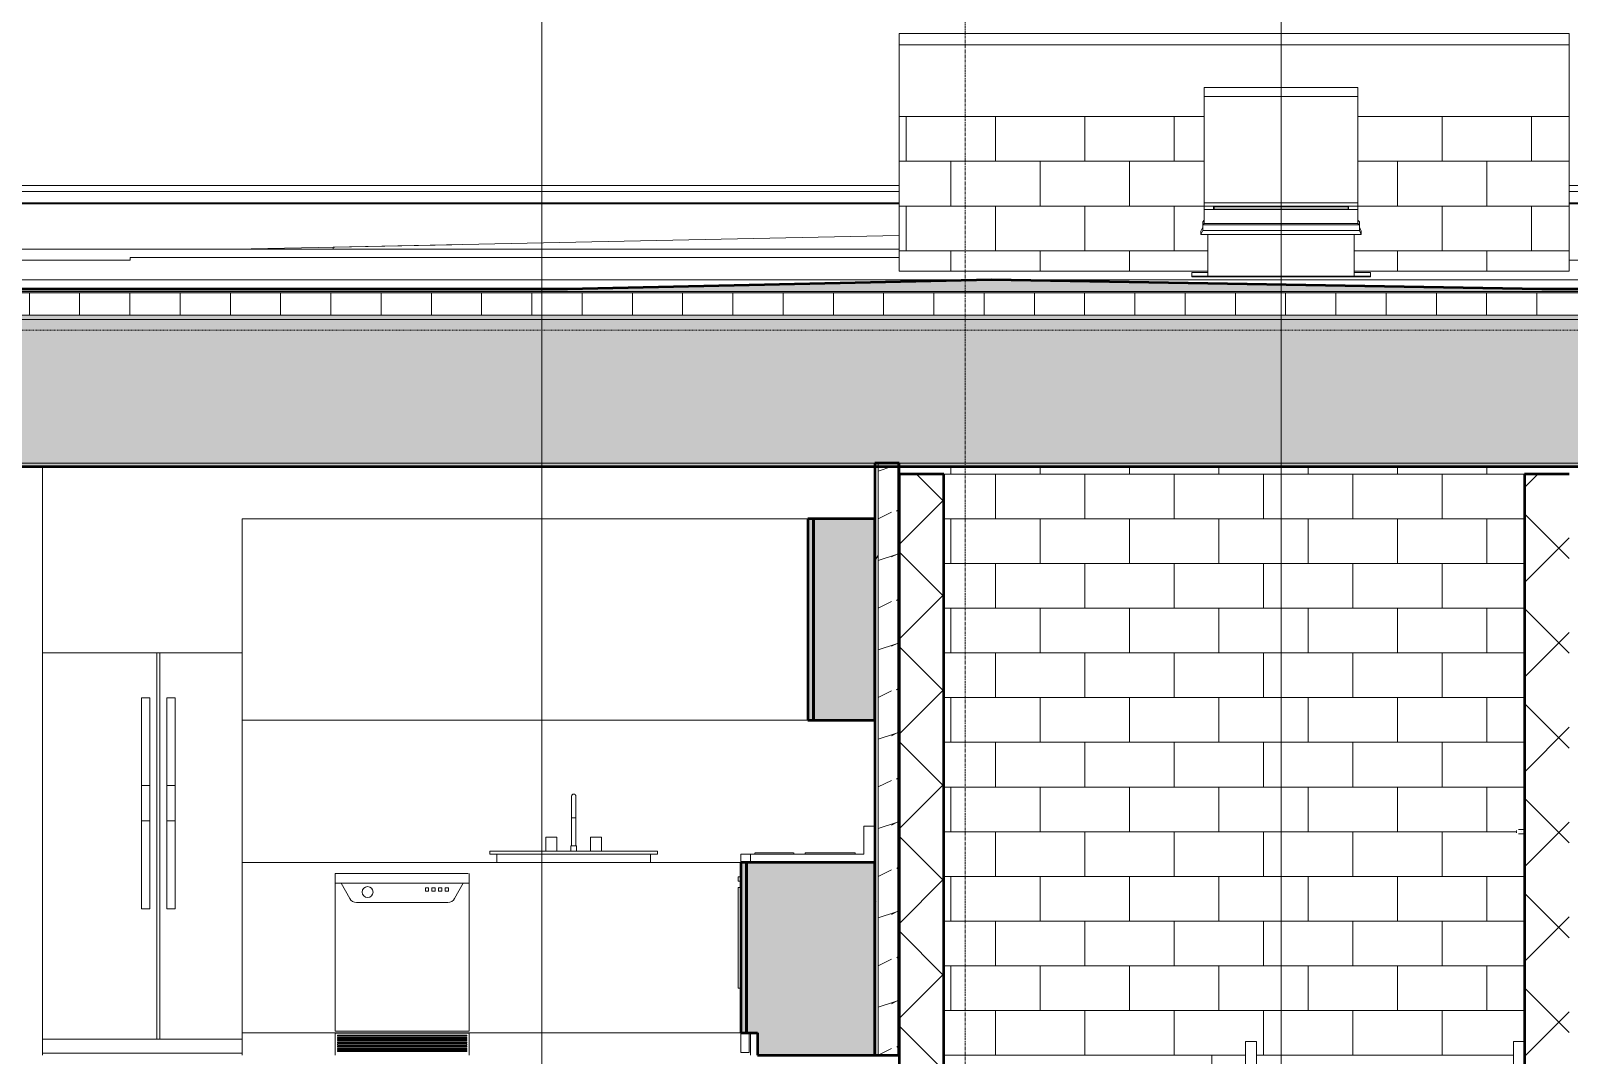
# Model space of a CAD drawing. Header units: inches. Extents: x -4168 to 1833, y -300 to 637.
# Drawn here: x -419.7 to -144.2, y 268 to 451.4 of the extents above; entities that cross this region are included whole.
import ezdxf

# ---------------------------------------------------------------- set-up
doc = ezdxf.new("R2010")
doc.units = ezdxf.units.IN
doc.header["$MEASUREMENT"] = 0
doc.linetypes.add('Aligning Line 1_8_', pattern=[0.25, 0.125, -0.125])
doc.linetypes.add('Grid Line 1_2_', pattern=[0.875, 0.5, -0.125, 0.125, -0.125])
for name, color, linetype, lineweight in [('0-3', 55, 'Continuous', 9), ('0-4', 135, 'Continuous', 13), ('0-5', 170, 'Continuous', 5), ('A-DOOR-4', 250, 'Continuous', 9), ('A-FLOR-8', 135, 'Continuous', 13), ('A-GENM-1', 55, 'Continuous', 9), ('A-ROOF', 132, 'Continuous', 13), ('A-ROOF-1', 252, 'Continuous', 13), ('A-ROOF-2', 31, 'Continuous', 5), ('A-ROOF-3', 135, 'Continuous', 13), ('A-ROOF-4', 132, 'Continuous', 50), ('A-ROOF-PATT-1', 132, 'Continuous', 9), ('A-WALL-1', 10, 'Continuous', 50), ('A-WALL-2', 7, 'Continuous', 13), ('A-WALL-3', 135, 'Continuous', 13), ('A-WALL-4', 252, 'Continuous', 13), ('A-WALL-PATT-1', 250, 'Continuous', 9), ('A-WALL-PATT-2', 253, 'Continuous', 9), ('A-WALL-PATT-3', 55, 'Continuous', 9), ('A-WALL-PATT-4', 45, 'Continuous', 9), ('G-ANNO-SYMB', 111, 'Aligning Line 1_8_', 9), ('G-ANNO-SYMB-1', 111, 'Continuous', 9), ('P-SANR-FIXT-1', 55, 'Continuous', 9), ('Q-CASE-1', 55, 'Continuous', 9), ('Q-CASE-2', 9, 'Continuous', 9), ('Q-CASE-3', 10, 'Continuous', 50), ('Q-SPCQ-1', 55, 'Continuous', 9), ('S-GRID-1', 1, 'Grid Line 1_2_', 9), ('S-STRS-3', 250, 'Continuous', 9)]:
    doc.layers.add(name, color=color, linetype=linetype, lineweight=lineweight)
pattern_1 = [(45, (-10964.796, 146.633), (-8.48528, 8.48528), []), (135, (-10964.796, 146.633), (-8.48528, -8.48528), [])]

# ---------------------------------------------------------------- blocks, each defined once
blk = doc.blocks.new('Refrigerator_-_Side-by-Side_6047 - 36_ X 30_-V50-BUILDING SECTION - EAST_WEST AT RAMP - LOOKING SOUTH')
at = {"layer": 'Q-SPCQ-1'}
for p, q in [((-11700.44, 208), (-11700.44, 138.87)), ((-11679.94, 208), (-11700.44, 208)), ((-11679.44, 208), (-11679.94, 208)), ((-11679.94, 138.87), (-11679.94, 208)), ((-11679.44, 208), (-11679.44, 138.87)), ((-11664.69, 208), (-11679.44, 208)), ((-11664.69, 138.87), (-11664.69, 208)), ((-11682.72, 184.29), (-11682.72, 200)), ((-11682.72, 200), (-11681.2, 200)), ((-11681.2, 200), (-11681.2, 184.29)), ((-11678.18, 184.29), (-11678.18, 200)), ((-11676.66, 200), (-11678.18, 200)), ((-11676.66, 200), (-11676.66, 184.29)), ((-11682.72, 177.94), (-11682.72, 184.29)), ((-11682.72, 184.29), (-11681.2, 184.29)), ((-11681.2, 184.29), (-11681.2, 177.94)), ((-11678.18, 177.94), (-11678.18, 184.29)), ((-11676.66, 184.29), (-11678.18, 184.29)), ((-11676.66, 184.29), (-11676.66, 177.94)), ((-11682.72, 162.23), (-11682.72, 177.94)), ((-11682.72, 177.94), (-11681.2, 177.94)), ((-11681.2, 177.94), (-11681.2, 162.23)), ((-11678.18, 162.23), (-11678.18, 177.94)), ((-11676.66, 177.94), (-11678.18, 177.94)), ((-11676.66, 177.94), (-11676.66, 162.23)), ((-11682.72, 162.23), (-11681.2, 162.23)), ((-11676.66, 162.23), (-11678.18, 162.23)), ((-11700.44, 136.37), (-11700.44, 138.87)), ((-11700.44, 138.87), (-11679.94, 138.87)), ((-11679.44, 138.87), (-11679.94, 138.87)), ((-11679.44, 138.87), (-11664.69, 138.87)), ((-11664.69, 138.87), (-11664.69, 136.37)), ((-11700.44, 136.37), (-11664.69, 136.37)), ((-11700.44, 136), (-11700.44, 136.37)), ((-11664.69, 136.37), (-11664.69, 136))]:
    blk.add_line(p, q, dxfattribs=at)
blk = doc.blocks.new('Range - 24_ x 24_-V51-BUILDING SECTION - EAST_WEST AT RAMP - LOOKING SOUTH')
at = {"layer": 'Q-SPCQ-1'}
for p, q in [((-11551.36, 177), (-11553.36, 177)), ((-11553.36, 177), (-11553.36, 172)), ((-11575.36, 170.5), (-11575.36, 172)), ((-11575.36, 172), (-11573.61, 172)), ((-11573.61, 170.5), (-11573.61, 172)), ((-11553.36, 172), (-11573.61, 172)), ((-11573.61, 172), (-11573.61, 170.5)), ((-11572.86, 172.25), (-11572.86, 172)), ((-11572.81, 172.25), (-11569.36, 172.25)), ((-11569.36, 172.25), (-11565.92, 172.25)), ((-11565.86, 172), (-11565.86, 172.25)), ((-11563.86, 172.25), (-11563.86, 172)), ((-11563.86, 172.25), (-11559.36, 172.25)), ((-11559.36, 172.25), (-11554.86, 172.25)), ((-11554.86, 172), (-11554.86, 172.25)), ((-11575.86, 167.15), (-11575.86, 167.9)), ((-11575.86, 167.9), (-11575.36, 167.9)), ((-11575.86, 167.15), (-11575.36, 167.15)), ((-11575.86, 148), (-11575.86, 166)), ((-11575.86, 166), (-11575.36, 166)), ((-11575.86, 148), (-11575.36, 148)), ((-11575.36, 136.5), (-11575.36, 140)), ((-11573.86, 140), (-11573.86, 136.5)), ((-11573.61, 136), (-11573.61, 140)), ((-11575.36, 136.5), (-11573.86, 136.5))]:
    blk.add_line(p, q, dxfattribs=at)
blk = doc.blocks.new('OD_CW_Base Cabinet - OD_CW_Base Cabinet-2082503-BUILDING SECTION - EAST_WEST AT RAMP - LOOKING SOUTH')
at = {"layer": 'Q-CASE-1'}
for p, q in [((-11575.36, 170.5), (-11664.69, 170.5)), ((-11664.69, 140), (-11575.36, 140))]:
    blk.add_line(p, q, dxfattribs=at)
blk = doc.blocks.new('Sink Kitchen-Single - 30_ x 21_-V36-BUILDING SECTION - EAST_WEST AT RAMP - LOOKING SOUTH')
at = {"layer": 'P-SANR-FIXT-1'}
for p, q in [((-10073.02, 43.88), (-10073.02, 37.5)), ((-10073.02, 43.88), (-10073.02, 42.5)), ((-10072.64, 42.5), (-10073.01, 42.5)), ((-10072.28, 42.5), (-10072.64, 42.5)), ((-10072.27, 37.5), (-10072.27, 43.88)), ((-10072.27, 42.5), (-10072.27, 43.88)), ((-10077.64, 39), (-10077.64, 36.5)), ((-10077.64, 39), (-10075.64, 39)), ((-10075.64, 36.5), (-10075.64, 39)), ((-10069.64, 39), (-10069.64, 36.5)), ((-10069.64, 39), (-10067.64, 39)), ((-10067.64, 36.5), (-10067.64, 39)), ((-10087.64, 36.5), (-10057.64, 36.5)), ((-10087.64, 36), (-10087.64, 36.5)), ((-10057.64, 36), (-10087.64, 36)), ((-10086.39, 36), (-10086.39, 34.5)), ((-10073.14, 37.5), (-10073.14, 36.5)), ((-10073.14, 37.5), (-10072.14, 37.5)), ((-10072.14, 36.5), (-10072.14, 37.5)), ((-10058.89, 34.5), (-10058.89, 36)), ((-10057.64, 36), (-10057.64, 36.5))]:
    blk.add_line(p, q, dxfattribs=at)
at = {"layer": 'P-SANR-FIXT-1', "flags": 128}
for points in [[(-10073.02, 46.38), (-10073.02, 46.39), (-10073.02, 46.4), (-10073.01, 46.42), (-10073.01, 46.43), (-10073.01, 46.45), (-10073.01, 46.46), (-10073, 46.48), (-10073, 46.49), (-10072.99, 46.51), (-10072.99, 46.52), (-10072.98, 46.53), (-10072.98, 46.55), (-10072.97, 46.56), (-10072.96, 46.57), (-10072.95, 46.59), (-10072.94, 46.6), (-10072.93, 46.61), (-10072.92, 46.62), (-10072.91, 46.63), (-10072.9, 46.64), (-10072.89, 46.65), (-10072.88, 46.66), (-10072.87, 46.67), (-10072.86, 46.68), (-10072.85, 46.69), (-10072.83, 46.7), (-10072.82, 46.71), (-10072.81, 46.71), (-10072.79, 46.72), (-10072.78, 46.72), (-10072.76, 46.73), (-10072.75, 46.73), (-10072.74, 46.74), (-10072.72, 46.74), (-10072.71, 46.74), (-10072.69, 46.75), (-10072.68, 46.75), (-10072.66, 46.75), (-10072.65, 46.75), (-10072.64, 46.75)], [(-10073.02, 46.38), (-10073.02, 46.37), (-10073.02, 46.37), (-10073.02, 46.36), (-10073.02, 46.34), (-10073.02, 46.33), (-10073.02, 46.3), (-10073.02, 46.28), (-10073.02, 46.25), (-10073.02, 46.21), (-10073.02, 46.18), (-10073.02, 46.14), (-10073.02, 46.09), (-10073.02, 46.04), (-10073.02, 45.99), (-10073.02, 45.94), (-10073.02, 45.88), (-10073.02, 45.82), (-10073.02, 45.75), (-10073.02, 45.69), (-10073.02, 45.62), (-10073.02, 45.54), (-10073.02, 45.47), (-10073.02, 45.39), (-10073.02, 45.31), (-10073.02, 45.23), (-10073.02, 45.14), (-10073.02, 45.05), (-10073.02, 44.96), (-10073.02, 44.87), (-10073.02, 44.78), (-10073.02, 44.69), (-10073.02, 44.59), (-10073.02, 44.5), (-10073.02, 44.4), (-10073.02, 44.3), (-10073.02, 44.2), (-10073.02, 44.1), (-10073.02, 44), (-10073.02, 43.9), (-10073.02, 43.88)], [(-10073.02, 46.3), (-10073.02, 46.32), (-10073.02, 46.34), (-10073.02, 46.35), (-10073.02, 46.36), (-10073.02, 46.37), (-10073.02, 46.37)], [(-10073.02, 43.88), (-10073.02, 43.97), (-10073.02, 44.07), (-10073.02, 44.17), (-10073.02, 44.27), (-10073.02, 44.37), (-10073.02, 44.47), (-10073.02, 44.57), (-10073.02, 44.66), (-10073.02, 44.76), (-10073.02, 44.85), (-10073.02, 44.94), (-10073.02, 45.03), (-10073.02, 45.12), (-10073.02, 45.2), (-10073.02, 45.29), (-10073.02, 45.37), (-10073.02, 45.45), (-10073.02, 45.52), (-10073.02, 45.6), (-10073.02, 45.67), (-10073.02, 45.74), (-10073.02, 45.8), (-10073.02, 45.86), (-10073.02, 45.92), (-10073.02, 45.98), (-10073.02, 46.03), (-10073.02, 46.08), (-10073.02, 46.13), (-10073.02, 46.17)], [(-10072.64, 46.75), (-10072.63, 46.75), (-10072.61, 46.75), (-10072.6, 46.75), (-10072.58, 46.75), (-10072.57, 46.74), (-10072.55, 46.74), (-10072.54, 46.74), (-10072.52, 46.73), (-10072.51, 46.73), (-10072.5, 46.72), (-10072.48, 46.71), (-10072.47, 46.71), (-10072.46, 46.7), (-10072.44, 46.69), (-10072.43, 46.68), (-10072.42, 46.68), (-10072.41, 46.67), (-10072.4, 46.66), (-10072.38, 46.65), (-10072.37, 46.64), (-10072.36, 46.63), (-10072.35, 46.61), (-10072.34, 46.6), (-10072.34, 46.59), (-10072.33, 46.58), (-10072.32, 46.56), (-10072.31, 46.55), (-10072.3, 46.54), (-10072.3, 46.52), (-10072.29, 46.51), (-10072.29, 46.5), (-10072.28, 46.48), (-10072.28, 46.47), (-10072.28, 46.45), (-10072.27, 46.44), (-10072.27, 46.42), (-10072.27, 46.41), (-10072.27, 46.39), (-10072.27, 46.38), (-10072.27, 46.38)], [(-10072.27, 43.88), (-10072.27, 43.97), (-10072.27, 44.07), (-10072.27, 44.17), (-10072.27, 44.27), (-10072.27, 44.37), (-10072.27, 44.47), (-10072.27, 44.57), (-10072.27, 44.66), (-10072.27, 44.76), (-10072.27, 44.85), (-10072.27, 44.94), (-10072.27, 45.03), (-10072.27, 45.12), (-10072.27, 45.2), (-10072.27, 45.29), (-10072.27, 45.37), (-10072.27, 45.45), (-10072.27, 45.52), (-10072.27, 45.6), (-10072.27, 45.67), (-10072.27, 45.74), (-10072.27, 45.8), (-10072.27, 45.86), (-10072.27, 45.92), (-10072.27, 45.98), (-10072.27, 46.03), (-10072.27, 46.08), (-10072.27, 46.13), (-10072.27, 46.17), (-10072.27, 46.21), (-10072.27, 46.24), (-10072.27, 46.27), (-10072.27, 46.3), (-10072.27, 46.32), (-10072.27, 46.34), (-10072.27, 46.35), (-10072.27, 46.36), (-10072.27, 46.37), (-10072.27, 46.37), (-10072.27, 46.38)], [(-10072.27, 46.37), (-10072.27, 46.37), (-10072.27, 46.36), (-10072.27, 46.34), (-10072.27, 46.33), (-10072.27, 46.3), (-10072.27, 46.28)], [(-10072.27, 46.14), (-10072.27, 46.09), (-10072.27, 46.04), (-10072.27, 45.99), (-10072.27, 45.94), (-10072.27, 45.88), (-10072.27, 45.82), (-10072.27, 45.75), (-10072.27, 45.69), (-10072.27, 45.62), (-10072.27, 45.54), (-10072.27, 45.47), (-10072.27, 45.39), (-10072.27, 45.31), (-10072.27, 45.23), (-10072.27, 45.14), (-10072.27, 45.05), (-10072.27, 44.96), (-10072.27, 44.87), (-10072.27, 44.78), (-10072.27, 44.69), (-10072.27, 44.59), (-10072.27, 44.5), (-10072.27, 44.4), (-10072.27, 44.3), (-10072.27, 44.2), (-10072.27, 44.1), (-10072.27, 44), (-10072.27, 43.9), (-10072.27, 43.88)]]:
    blk.add_lwpolyline(points, dxfattribs=at)
blk = doc.blocks.new('Dishwasher_15404 - 34_ counter-V52-BUILDING SECTION - EAST_WEST AT RAMP - LOOKING SOUTH')
at = {"layer": 'Q-SPCQ-1'}
for p, q in [((-11648.02, 168.5), (-11648.02, 166.79)), ((-11648.02, 168.5), (-11647.83, 168.5)), ((-11647.83, 168.5), (-11625.1, 168.5)), ((-11625.1, 168.5), (-11624.17, 168.5)), ((-11624.02, 166.79), (-11624.02, 168.5)), ((-11647.83, 166.79), (-11648.02, 166.79)), ((-11648.02, 166.79), (-11648.02, 140.33)), ((-11648.02, 166.79), (-11647.83, 166.79)), ((-11646.93, 166.79), (-11647.83, 166.79)), ((-11647.83, 166.79), (-11646.93, 166.79)), ((-11625.12, 166.79), (-11646.93, 166.79)), ((-11646.93, 166.79), (-11645.42, 164.06)), ((-11631.28, 165.94), (-11631.87, 165.94)), ((-11631.87, 165.94), (-11631.87, 165.35)), ((-11631.87, 165.35), (-11631.28, 165.35)), ((-11631.28, 165.35), (-11631.28, 165.94)), ((-11630.1, 165.94), (-11630.69, 165.94)), ((-11630.69, 165.94), (-11630.69, 165.35)), ((-11630.69, 165.35), (-11630.1, 165.35)), ((-11630.1, 165.35), (-11630.1, 165.94)), ((-11628.92, 165.94), (-11629.51, 165.94)), ((-11629.51, 165.94), (-11629.51, 165.35)), ((-11629.51, 165.35), (-11628.92, 165.35)), ((-11628.92, 165.35), (-11628.92, 165.94)), ((-11627.74, 165.94), (-11628.33, 165.94)), ((-11628.33, 165.94), (-11628.33, 165.35)), ((-11628.33, 165.35), (-11627.74, 165.35)), ((-11627.74, 165.35), (-11627.74, 165.94)), ((-11626.63, 164.06), (-11625.12, 166.79)), ((-11625.12, 166.79), (-11624.22, 166.79)), ((-11624.22, 166.79), (-11624.02, 166.79)), ((-11624.02, 140.33), (-11624.02, 166.79)), ((-11644.21, 163.35), (-11627.84, 163.35)), ((-11647.83, 140.33), (-11648.02, 140.33)), ((-11648.02, 139.94), (-11648.02, 140)), ((-11624.02, 139.94), (-11648.02, 139.94)), ((-11648.02, 139.94), (-11648.02, 136)), ((-11624.22, 140.33), (-11647.83, 140.33)), ((-11647.6, 139.39), (-11647.6, 139.59)), ((-11647.6, 139.59), (-11646.45, 139.59)), ((-11646.45, 139.39), (-11647.6, 139.39)), ((-11647.6, 139), (-11647.6, 139.2)), ((-11647.6, 139.2), (-11646.45, 139.2)), ((-11646.45, 139), (-11647.6, 139)), ((-11647.6, 138.61), (-11647.6, 138.8)), ((-11647.6, 138.8), (-11646.45, 138.8)), ((-11646.45, 138.61), (-11647.6, 138.61)), ((-11647.6, 138.21), (-11647.6, 138.41)), ((-11647.6, 138.41), (-11646.45, 138.41)), ((-11646.45, 138.21), (-11647.6, 138.21)), ((-11647.6, 137.82), (-11647.6, 138.02)), ((-11647.6, 138.02), (-11646.45, 138.02)), ((-11646.45, 137.82), (-11647.6, 137.82)), ((-11646.45, 139.94), (-11625.6, 139.94)), ((-11646.45, 139.59), (-11625.6, 139.59)), ((-11625.6, 139.39), (-11646.45, 139.39)), ((-11646.45, 139.2), (-11625.6, 139.2)), ((-11625.6, 139), (-11646.45, 139)), ((-11646.45, 138.8), (-11625.6, 138.8)), ((-11625.6, 138.61), (-11646.45, 138.61)), ((-11646.45, 138.41), (-11625.6, 138.41)), ((-11625.6, 138.21), (-11646.45, 138.21)), ((-11646.45, 138.02), (-11625.6, 138.02)), ((-11625.6, 137.82), (-11646.45, 137.82)), ((-11625.6, 139.59), (-11624.45, 139.59)), ((-11624.45, 139.39), (-11625.6, 139.39)), ((-11625.6, 139.2), (-11624.45, 139.2)), ((-11624.45, 139), (-11625.6, 139)), ((-11625.6, 138.8), (-11624.45, 138.8)), ((-11624.45, 138.61), (-11625.6, 138.61)), ((-11625.6, 138.41), (-11624.45, 138.41)), ((-11624.45, 138.21), (-11625.6, 138.21)), ((-11625.6, 138.02), (-11624.45, 138.02)), ((-11624.45, 137.82), (-11625.6, 137.82)), ((-11624.45, 139.59), (-11624.45, 139.39)), ((-11624.45, 139.2), (-11624.45, 139)), ((-11624.45, 138.8), (-11624.45, 138.61)), ((-11624.45, 138.41), (-11624.45, 138.21)), ((-11624.45, 138.02), (-11624.45, 137.82)), ((-11624.02, 140.33), (-11624.22, 140.33)), ((-11624.02, 139.94), (-11624.02, 140)), ((-11624.02, 136), (-11624.02, 139.94)), ((-11647.6, 137.43), (-11647.6, 137.62)), ((-11647.6, 137.62), (-11646.45, 137.62)), ((-11646.45, 137.43), (-11647.6, 137.43)), ((-11647.6, 137.03), (-11647.6, 137.23)), ((-11647.6, 137.23), (-11646.45, 137.23)), ((-11646.45, 137.03), (-11647.6, 137.03)), ((-11647.6, 136.64), (-11647.6, 136.84)), ((-11647.6, 136.84), (-11646.45, 136.84)), ((-11646.45, 136.64), (-11647.6, 136.64)), ((-11646.45, 137.62), (-11625.6, 137.62)), ((-11625.6, 137.43), (-11646.45, 137.43)), ((-11646.45, 137.23), (-11625.6, 137.23)), ((-11625.6, 137.03), (-11646.45, 137.03)), ((-11646.45, 136.84), (-11625.6, 136.84)), ((-11625.6, 136.64), (-11646.45, 136.64)), ((-11625.6, 137.62), (-11624.45, 137.62)), ((-11624.45, 137.43), (-11625.6, 137.43)), ((-11625.6, 137.23), (-11624.45, 137.23)), ((-11624.45, 137.03), (-11625.6, 137.03)), ((-11625.6, 136.84), (-11624.45, 136.84)), ((-11624.45, 136.64), (-11625.6, 136.64)), ((-11624.45, 137.62), (-11624.45, 137.43)), ((-11624.45, 137.23), (-11624.45, 137.03)), ((-11624.45, 136.84), (-11624.45, 136.64))]:
    blk.add_line(p, q, dxfattribs=at)
for centre, radius, start, end in [((-11642.22, 165.2), 0.984, 90, 270), ((-11642.22, 165.2), 0.984, 270, 90), ((-11644.21, 164.72), 1.38, 209, 270), ((-11627.84, 164.72), 1.38, 270, 331)]:
    blk.add_arc(centre, radius, start, end, dxfattribs=at)
blk = doc.blocks.new('OD_CW_Base Cabinet - OD_CW_Base Cabinet-1965639-BUILDING SECTION - EAST_WEST AT RAMP - LOOKING SOUTH')
at = {"layer": 'Q-CASE-2'}
for points in [[(-11574.36, 140), (-11574.36, 170.5), (-11575.36, 170.5), (-11575.36, 140)], [(-11572.36, 136), (-11551.36, 136), (-11551.36, 170.5), (-11574.36, 170.5), (-11574.36, 140), (-11572.36, 140), (-11572.36, 138.22)]]:
    blk.add_hatch(color=256, dxfattribs=at).paths.add_polyline_path(points, flags=0)
at = {"layer": 'Q-CASE-3'}
for p, q in [((-11575.36, 170.5), (-11575.36, 140)), ((-11574.36, 170.5), (-11575.36, 170.5)), ((-11574.36, 140), (-11574.36, 170.5)), ((-11574.36, 170.5), (-11574.36, 140)), ((-11551.36, 170.5), (-11574.36, 170.5)), ((-11551.36, 136), (-11551.36, 170.5)), ((-11575.36, 140), (-11574.36, 140)), ((-11574.36, 140), (-11572.36, 140)), ((-11572.36, 140), (-11572.36, 136)), ((-11572.36, 136), (-11551.36, 136))]:
    blk.add_line(p, q, dxfattribs=at)
blk = doc.blocks.new('OD_CW_Upper Cabinet - OD_CW_Upper Cabinet-1965667-BUILDING SECTION - EAST_WEST AT RAMP - LOOKING SOUTH')
at = {"layer": 'Q-CASE-2'}
for points in [[(-11563.36, 196), (-11562.36, 196), (-11562.36, 232), (-11563.36, 232), (-11563.36, 206.1)], [(-11551.36, 196), (-11551.36, 232), (-11562.36, 232), (-11562.36, 196), (-11557.6, 196)]]:
    blk.add_hatch(color=256, dxfattribs=at).paths.add_polyline_path(points, flags=0)
at = {"layer": 'Q-CASE-3'}
for p, q in [((-11563.36, 232), (-11563.36, 196)), ((-11562.36, 232), (-11563.36, 232)), ((-11562.36, 196), (-11562.36, 232)), ((-11562.36, 232), (-11562.36, 196)), ((-11551.36, 232), (-11562.36, 232)), ((-11551.36, 196), (-11551.36, 232)), ((-11563.36, 196), (-11562.36, 196)), ((-11562.36, 196), (-11551.36, 196))]:
    blk.add_line(p, q, dxfattribs=at)
blk = doc.blocks.new('OD_CW_Upper Cabinet - OD_CW_Upper Cabinet-2082473-BUILDING SECTION - EAST_WEST AT RAMP - LOOKING SOUTH')
at = {"layer": 'Q-CASE-1'}
for p, q in [((-11563.36, 232), (-11664.69, 232)), ((-11664.69, 232), (-11664.69, 208)), ((-11664.69, 196), (-11563.36, 196))]:
    blk.add_line(p, q, dxfattribs=at)
blk = doc.blocks.new('CTR - 1st Phase - Unit Layouts_rvt-2-BUILDING SECTION - EAST_WEST AT RAMP - LOOKING SOUTH')
at = {"layer": 'A-WALL-3'}
blk.add_line((-11700.44, 373.37), (-11700.44, 340), dxfattribs=at)
at = {"layer": '0-3'}
for name, p in [('OD_CW_Upper Cabinet - OD_CW_Upper Cabinet-2082473-BUILDING SECTION - EAST_WEST AT RAMP - LOOKING SOUTH', (0, 132)), ('OD_CW_Upper Cabinet - OD_CW_Upper Cabinet-1965667-BUILDING SECTION - EAST_WEST AT RAMP - LOOKING SOUTH', (0, 132)), ('Refrigerator_-_Side-by-Side_6047 - 36_ X 30_-V50-BUILDING SECTION - EAST_WEST AT RAMP - LOOKING SOUTH', (0, 132)), ('Sink Kitchen-Single - 30_ x 21_-V36-BUILDING SECTION - EAST_WEST AT RAMP - LOOKING SOUTH', (-1532.65, 268)), ('Range - 24_ x 24_-V51-BUILDING SECTION - EAST_WEST AT RAMP - LOOKING SOUTH', (0, 132)), ('OD_CW_Base Cabinet - OD_CW_Base Cabinet-2082503-BUILDING SECTION - EAST_WEST AT RAMP - LOOKING SOUTH', (0, 132)), ('Dishwasher_15404 - 34_ counter-V52-BUILDING SECTION - EAST_WEST AT RAMP - LOOKING SOUTH', (0, 132)), ('OD_CW_Base Cabinet - OD_CW_Base Cabinet-1965639-BUILDING SECTION - EAST_WEST AT RAMP - LOOKING SOUTH', (0, 132))]:
    blk.add_blockref(name, p, dxfattribs=at)
blk = doc.blocks.new('CTR - 1st Phase - Common Walls_rvt-2-BUILDING SECTION - EAST_WEST AT RAMP - LOOKING SOUTH')
at = {"layer": 'A-WALL-4'}
blk.add_hatch(color=256, dxfattribs=at).paths.add_polyline_path([(-11546.99, 268), (-11546.99, 373.37), (-11547.24, 373.37), (-11547.24, 268)], flags=0)
at = {"layer": 'A-WALL-PATT-1'}
h = blk.add_hatch(dxfattribs=at)
h.set_pattern_fill('FP_20', color=256, style=0, pattern_type=2)
h.set_pattern_definition([(0, (-10964.796, 146.633), (30.72, 7.68), [1.267, -21.773, 1.267, -21.773, -122.88]), (0, (-10964.796, 146.633), (30.72, 7.68), [-46.08, 1.267, -44.813, 1.267, -21.773, -53.76]), (0, (-10964.796, 146.633), (30.72, 7.68), [-115.2, 1.267, -14.093, 1.267, -37.133]), (120, (-10953.276, 150.473), (-22.011075, 22.7643), [1.267, -21.773, 1.267, -21.773, -122.88]), (120, (-10953.276, 150.473), (-22.011075, 22.7643), [-46.08, 1.267, -44.813, 1.267, -21.773, -53.76]), (120, (-10953.276, 150.473), (-22.011075, 22.7643), [-115.2, 1.267, -14.093, 1.267, -37.133]), (240, (-10949.436, 165.833), (-8.708925, -30.4443), [1.267, -21.773, 1.267, -21.773, -122.88]), (240, (-10949.436, 165.833), (-8.708925, -30.4443), [-46.08, 1.267, -44.813, 1.267, -21.773, -53.76]), (240, (-10949.436, 165.833), (-8.708925, -30.4443), [-115.2, 1.267, -14.093, 1.267, -37.133])])
h.paths.add_polyline_path([(-11551.36, 268), (-11550.74, 268), (-11550.74, 373.37), (-11551.36, 373.37), (-11551.36, 272)], flags=0)
at = {"layer": 'A-WALL-PATT-2'}
h = blk.add_hatch(dxfattribs=at)
h.set_pattern_fill('FP_23', color=256, style=0, pattern_type=2)
h.set_pattern_definition([(216.87, (-10958.398, 162.627), (47.980943, 31.987086), [7.997, -71.971]), (206.565, (-10948.802, 157.829), (-15.993714, -15.99413), [17.881, -17.881]), (198.435, (-10948.802, 149.832), (-31.98674, -15.99388), [10.115, -40.461])])
h.paths.add_polyline_path([(-11547.24, 268), (-11547.24, 373.37), (-11550.74, 373.37), (-11550.74, 268)], flags=0)
at = {"layer": 'A-WALL-1'}
for p, q in [((-11551.36, 374), (-11551.36, 268)), ((-11546.99, 374), (-11551.36, 374)), ((-11546.99, 268), (-11546.99, 374)), ((-11551.36, 268), (-11546.99, 268))]:
    blk.add_line(p, q, dxfattribs=at)
at = {"layer": 'A-WALL-2'}
for p, q in [((-11550.74, 268), (-11550.74, 374)), ((-11547.24, 268), (-11547.24, 374))]:
    blk.add_line(p, q, dxfattribs=at)
blk = doc.blocks.new('HOLLOW METAL - STAIR DOOR-2008640-BUILDING SECTION - EAST_WEST AT RAMP - LOOKING SOUTH')
at = {"layer": 'A-DOOR-4'}
for p, q in [((-11434.99, 176.39), (-11435.49, 176.39)), ((-11435.49, 175.61), (-11434.99, 175.61))]:
    blk.add_line(p, q, dxfattribs=at)
at = {"layer": 'A-DOOR-4', "flags": 128}
for points in [[(-11435.49, 176.39), (-11435.51, 176.39), (-11435.53, 176.39), (-11435.56, 176.39), (-11435.58, 176.39), (-11435.6, 176.39), (-11435.63, 176.39), (-11435.65, 176.39), (-11435.67, 176.39), (-11435.69, 176.39), (-11435.72, 176.39), (-11435.74, 176.39), (-11435.76, 176.39), (-11435.78, 176.39), (-11435.8, 176.39), (-11435.82, 176.39), (-11435.84, 176.39), (-11435.86, 176.39), (-11435.87, 176.39), (-11435.89, 176.39), (-11435.91, 176.39), (-11435.93, 176.39), (-11435.94, 176.39), (-11435.96, 176.39), (-11435.97, 176.39), (-11435.98, 176.39), (-11435.99, 176.39), (-11436.01, 176.39), (-11436.02, 176.39), (-11436.03, 176.39), (-11436.04, 176.39), (-11436.04, 176.39), (-11436.05, 176.39), (-11436.06, 176.39), (-11436.06, 176.39), (-11436.07, 176.39), (-11436.07, 176.39), (-11436.07, 176.39), (-11436.08, 176.39), (-11436.08, 176.39)], [(-11436.08, 175.61), (-11436.08, 175.61), (-11436.07, 175.61), (-11436.07, 175.61), (-11436.07, 175.61), (-11436.06, 175.61), (-11436.06, 175.61), (-11436.05, 175.61), (-11436.05, 175.61), (-11436.04, 175.61), (-11436.03, 175.61), (-11436.02, 175.61), (-11436.01, 175.61), (-11436, 175.61), (-11435.99, 175.61), (-11435.97, 175.61), (-11435.96, 175.61), (-11435.94, 175.61), (-11435.93, 175.61), (-11435.91, 175.61), (-11435.9, 175.61), (-11435.88, 175.61), (-11435.86, 175.61), (-11435.84, 175.61), (-11435.82, 175.61), (-11435.8, 175.61), (-11435.78, 175.61), (-11435.76, 175.61), (-11435.74, 175.61), (-11435.72, 175.61), (-11435.7, 175.61), (-11435.68, 175.61), (-11435.65, 175.61), (-11435.63, 175.61), (-11435.61, 175.61), (-11435.59, 175.61), (-11435.56, 175.61), (-11435.54, 175.61), (-11435.52, 175.61), (-11435.49, 175.61), (-11435.49, 175.61)]]:
    blk.add_lwpolyline(points, dxfattribs=at)
at = {"layer": 'A-DOOR-4'}
for start, end in [(82.7725, 90), (150, 180), (180, 210), (270, 277.2275)]:
    blk.add_arc((-11436.08, 176), 0.394, start, end, dxfattribs=at)
blk = doc.blocks.new('CTR - 1st Phase -Stairs _ Elevators_rvt-2-BUILDING SECTION - EAST_WEST AT RAMP - LOOKING SOUTH')
at = {"layer": 'A-WALL-PATT-3'}
h = blk.add_hatch(dxfattribs=at)
h.set_pattern_fill('FP_42', color=256, style=0, pattern_type=2)
h.set_pattern_definition([(0, (-11430.989, -148), (0, 8), []), (90, (-11430.989, -148), (-8, 8), [8, -8])])
h.paths.add_polyline_path([(-11434.99, -128), (-11434.99, -88.39), (-11436.22, -88.36), (-11436.37, -88.26), (-11436.42, -88.2), (-11436.42, -87.8), (-11436.25, -87.65), (-11436.07, -87.62), (-11435.86, -87.61), (-11434.99, -87.61), (-11434.99, -68.72), (-11436.99, -68.72), (-11436.99, -62.63), (-11482.99, -62.63), (-11482.99, -66.33), (-11484.99, -66.33), (-11484.99, -69.63), (-11488.99, -69.63), (-11488.99, -128)], flags=0)
h.paths.add_polyline_path([(-11436.07, -88.32), (-11436.09, -88.28), (-11436.07, -88.32)], flags=0)
h.paths.add_polyline_path([(-11435.49, -88.2), (-11435.52, -87.9), (-11435.55, -88), (-11435.51, -88.1)], flags=0)
h.paths.add_polyline_path([(-11536.99, -60.63), (-11490.99, -60.63), (-11490.99, -57.63), (-11484.99, -57.63), (-11484.99, -6), (-11538.99, -6), (-11538.99, -57.63), (-11536.99, -57.63)], flags=0)
h.paths.add_polyline_path([(-11438.99, 0), (-11436.99, 0), (-11436.99, 1.64), (-11434.99, 1.64), (-11434.99, 64.02), (-11436.99, 64.02), (-11436.99, 73.43), (-11482.99, 73.43), (-11482.99, 64.02), (-11484.99, 64.02), (-11484.99, 59.57), (-11488.79, 59.57), (-11488.79, 0), (-11484.99, 0), (-11484.99, 1.64), (-11482.99, 1.64), (-11482.99, 0)], flags=0)
h.paths.add_polyline_path([(-11538.79, 0), (-11538.79, 68.96), (-11536.79, 68.96), (-11536.79, 61.71), (-11490.79, 61.71), (-11490.79, 71.57), (-11484.99, 71.57), (-11484.99, 130), (-11538.99, 130), (-11538.99, 0)], flags=0)
h.paths.add_polyline_path([(-11436.99, 136), (-11436.99, 138.7), (-11434.99, 138.7), (-11434.99, 175.61), (-11436.22, 175.64), (-11436.37, 175.74), (-11436.42, 175.8), (-11436.42, 176.2), (-11436.25, 176.35), (-11436.07, 176.38), (-11435.86, 176.39), (-11434.99, 176.39), (-11434.99, 201.43), (-11436.99, 201.43), (-11436.99, 211), (-11482.99, 211), (-11482.99, 201.43), (-11484.99, 201.43), (-11484.99, 197), (-11488.99, 197), (-11488.99, 136), (-11484.99, 136), (-11484.99, 138.7), (-11482.99, 138.67), (-11482.99, 136)], flags=0)
h.paths.add_polyline_path([(-11436.07, 175.68), (-11436.09, 175.72), (-11436.07, 175.68)], flags=0)
h.paths.add_polyline_path([(-11435.49, 175.8), (-11435.52, 176.1), (-11435.55, 175.99), (-11435.51, 175.9)], flags=0)
h.paths.add_polyline_path([(-11490.99, 199), (-11490.99, 209), (-11484.99, 209), (-11484.99, 262), (-11538.99, 262), (-11538.99, 206.27), (-11536.99, 206.27), (-11536.99, 199), (-11514.54, 199)], flags=0)
h.paths.add_polyline_path([(-11436.99, 268), (-11436.99, 270.46), (-11434.99, 270.46), (-11434.99, 307.61), (-11436.22, 307.64), (-11436.37, 307.74), (-11436.42, 307.8), (-11436.42, 308.2), (-11436.25, 308.35), (-11436.07, 308.38), (-11435.86, 308.39), (-11434.99, 308.39), (-11434.99, 372), (-11426.99, 372), (-11426.99, 373.37), (-11546.99, 373.37), (-11546.99, 372), (-11538.99, 372), (-11538.99, 268), (-11484.99, 268), (-11484.99, 270.46), (-11482.99, 270.46), (-11482.99, 268), (-11451.95, 268)], flags=0)
h.paths.add_polyline_path([(-11436.07, 307.68), (-11436.09, 307.72), (-11436.07, 307.68)], flags=0)
h.paths.add_polyline_path([(-11435.49, 307.8), (-11435.52, 308.1), (-11435.55, 307.99), (-11435.51, 307.9)], flags=0)
h.paths.add_polyline_path([(-11514.54, 408.36), (-11491.69, 408.36), (-11491.69, 414.88), (-11492.95, 414.92), (-11492.95, 415.52), (-11492.61, 416.22), (-11492.61, 417.19), (-11492.35, 417.45), (-11492.35, 436), (-11546.99, 436), (-11546.99, 408.36)], flags=0)
h.paths.add_polyline_path([(-11465.5, 408.36), (-11426.99, 408.36), (-11426.99, 436), (-11464.85, 436), (-11464.8, 417.41), (-11464.58, 417.19), (-11464.57, 416.19), (-11464.24, 415.52), (-11464.24, 414.92), (-11464.32, 414.88), (-11465.5, 414.88), (-11465.5, 412.41)], flags=0)
at = {"layer": 'A-WALL-PATT-4'}
h = blk.add_hatch(dxfattribs=at)
h.set_pattern_fill('FP_39', color=256, style=0, pattern_type=2)
h.set_pattern_definition(pattern_1)
h.paths.add_polyline_path([(-11538.99, -140), (-11538.99, 372), (-11546.99, 372), (-11546.99, -140)], flags=0)
h = blk.add_hatch(dxfattribs=at)
h.set_pattern_fill('FP_39', color=256, style=0, pattern_type=2)
h.set_pattern_definition(pattern_1)
h.paths.add_polyline_path([(-11426.99, -140), (-11426.99, -16), (-11434.99, -16), (-11434.99, -140), (-11428.43, -140)], flags=0)
h.paths.add_polyline_path([(-11434.99, -12), (-11426.99, -4), (-11426.99, 372), (-11434.99, 372), (-11434.99, -4)], flags=0)
at = {"layer": 'A-FLOR-8'}
for p, q in [((-11538.99, 268), (-11490.99, 268)), ((-11490.99, 268), (-11484.99, 268)), ((-11490.99, 268), (-11490.99, 262)), ((-11482.99, 268), (-11436.99, 268))]:
    blk.add_line(p, q, dxfattribs=at)
at = {"layer": 'A-WALL-1'}
for p, q in [((-11546.99, 372), (-11546.99, -140)), ((-11538.99, 372), (-11546.99, 372)), ((-11538.99, -140), (-11538.99, 372)), ((-11426.99, 372), (-11434.99, 372)), ((-11434.99, 372), (-11434.99, -140))]:
    blk.add_line(p, q, dxfattribs=at)
at = {"layer": 'A-WALL-3'}
for p, q in [((-11492.35, 436), (-11546.99, 436)), ((-11546.99, 436), (-11546.99, 408.36)), ((-11426.99, 436), (-11464.85, 436)), ((-11426.99, 408.36), (-11426.99, 436))]:
    blk.add_line(p, q, dxfattribs=at)
at = {"layer": 'S-STRS-3'}
for p, q in [((-11484.99, 270.46), (-11482.99, 270.46)), ((-11484.99, 270.46), (-11484.99, 215.66)), ((-11482.99, 215.66), (-11482.99, 270.46)), ((-11436.99, 270.46), (-11434.99, 270.46)), ((-11436.99, 270.46), (-11436.99, 215.66))]:
    blk.add_line(p, q, dxfattribs=at)
at = {"layer": '0-4'}
blk.add_blockref('HOLLOW METAL - STAIR DOOR-2008640-BUILDING SECTION - EAST_WEST AT RAMP - LOOKING SOUTH', (0, 132), dxfattribs=at)
blk = doc.blocks.new('Basic Wall _ EXT - FIBER CEMENT - SMALL - ___-2145930-BUILDING SECTION - EAST_WEST AT RAMP - LOOKING SOUTH')
at = {"layer": 'A-WALL-3'}
for p, q in [((-11546.99, 423.66), (-12125.15, 423.66)), ((-11546.99, 422.6), (-12109.71, 422.6)), ((-11240.83, 423.66), (-11426.99, 423.66)), ((-11256.27, 422.6), (-11426.99, 422.6)), ((-12109.3, 420.42), (-11546.99, 420.42)), ((-11546.99, 420.57), (-12108.98, 420.57)), ((-11267.37, 420.57), (-11426.99, 420.57)), ((-11426.99, 420.42), (-11274.9, 420.42))]:
    blk.add_line(p, q, dxfattribs=at)
blk = doc.blocks.new('Hatch-Precision_Ladders-Roof_Hatch - 2_0_x2_0_-2210683-BUILDING SECTION - EAST_WEST AT RAMP - LOOKING SOUTH')
at = {"layer": 'A-GENM-1'}
for p, q in [((-11492.35, 441.22), (-11464.85, 441.22)), ((-11492.35, 439.6), (-11492.35, 441.22)), ((-11464.85, 439.6), (-11464.85, 441.22)), ((-11464.85, 439.6), (-11492.35, 439.6)), ((-11492.35, 439.6), (-11492.35, 420.57)), ((-11464.85, 420.57), (-11464.85, 439.6)), ((-11492.35, 420.57), (-11464.85, 420.57)), ((-11492.35, 419.97), (-11492.35, 420.57)), ((-11492.35, 419.97), (-11464.85, 419.97)), ((-11492.35, 419.97), (-11492.35, 419.39)), ((-11464.85, 419.39), (-11492.35, 419.39)), ((-11492.35, 419.39), (-11492.35, 416.88)), ((-11466.5, 419.93), (-11490.69, 419.93)), ((-11490.69, 419.93), (-11490.69, 419.43)), ((-11490.69, 419.43), (-11466.5, 419.43)), ((-11490.6, 419.93), (-11490.6, 419.43)), ((-11466.6, 419.93), (-11490.6, 419.93)), ((-11490.6, 419.43), (-11490.6, 419.93)), ((-11490.6, 419.93), (-11466.6, 419.93)), ((-11490.6, 419.83), (-11466.6, 419.83)), ((-11490.6, 419.43), (-11466.6, 419.43)), ((-11466.6, 419.43), (-11490.6, 419.43)), ((-11466.6, 419.43), (-11466.6, 419.93)), ((-11466.6, 419.93), (-11466.6, 419.43)), ((-11466.5, 419.43), (-11466.5, 419.93)), ((-11464.85, 420.57), (-11464.85, 419.97)), ((-11464.85, 419.97), (-11464.85, 419.39)), ((-11464.85, 419.39), (-11464.85, 416.88)), ((-11492.95, 415.52), (-11492.61, 416.22)), ((-11492.61, 417.19), (-11492.35, 417.45)), ((-11492.61, 417.19), (-11492.61, 416.61)), ((-11492.35, 416.88), (-11492.61, 416.61)), ((-11492.61, 416.61), (-11464.58, 416.61)), ((-11492.61, 416.61), (-11492.61, 415.63)), ((-11492.35, 416.88), (-11464.85, 416.88)), ((-11464.85, 417.45), (-11464.58, 417.19)), ((-11464.85, 416.88), (-11464.58, 416.61)), ((-11464.58, 416.61), (-11464.58, 417.19)), ((-11464.58, 416.61), (-11464.58, 415.63)), ((-11464.58, 416.22), (-11464.24, 415.52)), ((-11492.61, 415.63), (-11492.95, 414.92)), ((-11492.95, 415.52), (-11492.95, 414.92)), ((-11492.95, 414.92), (-11464.24, 414.92)), ((-11492.95, 414.92), (-11492.87, 414.88)), ((-11492.87, 414.88), (-11464.32, 414.88)), ((-11492.61, 415.63), (-11464.58, 415.63)), ((-11491.69, 414.88), (-11491.69, 407.5)), ((-11465.5, 407.5), (-11465.5, 414.88)), ((-11464.58, 415.63), (-11464.24, 414.92)), ((-11464.24, 414.92), (-11464.32, 414.88)), ((-11464.24, 414.92), (-11464.24, 415.52)), ((-11491.69, 408.11), (-11494.6, 408.11)), ((-11494.6, 408.11), (-11494.6, 407.44)), ((-11462.6, 408.11), (-11465.5, 408.11)), ((-11462.6, 407.44), (-11462.6, 408.11)), ((-11494.6, 407.44), (-11462.6, 407.44)), ((-11494.6, 407.35), (-11494.6, 407.44)), ((-11462.6, 407.35), (-11494.6, 407.35)), ((-11462.6, 407.44), (-11462.6, 407.35))]:
    blk.add_line(p, q, dxfattribs=at)

msp = doc.modelspace()

# ---------------------------------------------------------------- hatches: boundary and pattern name
at = {"layer": 'A-ROOF-1'}
msp.add_hatch(color=256, dxfattribs=at).paths.add_polyline_path([(930.7478, 404.453), (932.4536, 404.453), (932.4536, 404.7031), (-465.6464, 404.7031), (-465.6464, 404.453), (927.4497, 404.453)], flags=0)
at = {"layer": 'A-ROOF-2'}
msp.add_hatch(color=256, dxfattribs=at).paths.add_polyline_path([(284.9172, 374), (932.4536, 374), (932.4536, 399.702), (-465.6464, 399.702), (-465.6464, 374), (198.8064, 374)], flags=0)
at = {"layer": 'A-ROOF-3'}
msp.add_hatch(color=256, dxfattribs=at).paths.add_polyline_path([(-188.692, 404.7031), (932.4536, 404.7031), (932.4536, 405.115), (694.2036, 406.763), (586.1954, 405.115), (427.3841, 405.115), (341.8335, 406.763), (258.5639, 405.115), (128.5232, 405.115), (53.2995, 406.763), (-13.4629, 405.115), (-149.1143, 405.115), (-247.6835, 406.763), (-323.6139, 405.115), (-422.9174, 405.1553), (-465.6464, 406.7604), (-465.6464, 404.7031), (-205.5147, 404.7031)], flags=0)
at = {"layer": 'A-ROOF-PATT-1'}
h = msp.add_hatch(dxfattribs=at)
h.set_pattern_fill('FP_31', color=256, style=0, pattern_type=2)
h.set_pattern_definition([(0, (317.997, 146.633), (0, 9), []), (90, (317.997, 146.633), (-9, 6e-16), [])])
h.paths.add_polyline_path([(198.8064, 400.4522), (932.4536, 400.4522), (932.4536, 404.453), (-465.6464, 404.453), (-465.6464, 400.4522), (155.751, 400.4522)], flags=0)
h = msp.add_hatch(dxfattribs=at)
h.set_pattern_fill('FP_22', color=256, style=0, pattern_type=2)
h.set_pattern_definition([(0, (317.997, 146.633), (0, 4.798), []), (315, (317.997, 146.633), (4.798427, 0), [6.786, -6.786]), (45, (317.997, 146.633), (4.798427, 0), [6.786, -6.786])])
h.paths.add_polyline_path([(198.8064, 399.702), (932.4536, 399.702), (932.4536, 400.4522), (-465.6464, 400.4522), (-465.6464, 399.702), (155.751, 399.702)], flags=0)
h = msp.add_hatch(dxfattribs=at)
h.set_pattern_fill('FP_20', color=256, style=0, pattern_type=2)
h.set_pattern_definition([(0, (317.997, 146.633), (30.72, 7.68), [1.267, -21.773, 1.267, -21.773, -122.88]), (0, (317.997, 146.633), (30.72, 7.68), [-46.08, 1.267, -44.813, 1.267, -21.773, -53.76]), (0, (317.997, 146.633), (30.72, 7.68), [-115.2, 1.267, -14.093, 1.267, -37.133]), (120, (329.517, 150.473), (-22.011075, 22.7643), [1.267, -21.773, 1.267, -21.773, -122.88]), (120, (329.517, 150.473), (-22.011075, 22.7643), [-46.08, 1.267, -44.813, 1.267, -21.773, -53.76]), (120, (329.517, 150.473), (-22.011075, 22.7643), [-115.2, 1.267, -14.093, 1.267, -37.133]), (240, (333.357, 165.833), (-8.708925, -30.4443), [1.267, -21.773, 1.267, -21.773, -122.88]), (240, (333.357, 165.833), (-8.708925, -30.4443), [-46.08, 1.267, -44.813, 1.267, -21.773, -53.76]), (240, (333.357, 165.833), (-8.708925, -30.4443), [-115.2, 1.267, -14.093, 1.267, -37.133])])
h.paths.add_polyline_path([(-465.6464, 373.375), (932.4536, 373.375), (932.4536, 374), (-465.6464, 374)], flags=0)

# ---------------------------------------------------------------- linework, layer by layer
at = {"layer": 'A-FLOR-8'}
for p, q in [((-264.1964, 412.2666), (-465.6464, 412.2666)), ((-401.9464, 410.3395), (-401.9464, 410.776)), ((-401.9464, 410.776), (-264.1964, 410.776)), ((-383.2402, 412.2666), (-344.3464, 413.0769)), ((-365.5714, 412.2666), (-365.5714, 412.6347)), ((-465.6464, 410.3395), (-401.9464, 410.3395))]:
    msp.add_line(p, q, dxfattribs=at)
at = {"layer": 'A-ROOF'}
for p, q in [((932.4536, 404.453), (-465.6464, 404.453)), ((932.4536, 400.4522), (-465.6464, 400.4522)), ((932.4536, 399.702), (-465.6464, 399.702)), ((-827.7339, 374), (1293.7286, 374))]:
    msp.add_line(p, q, dxfattribs=at)
at = {"layer": 'A-ROOF-3'}
for p, q in [((-144.1964, 450.8778), (-264.1964, 450.8778)), ((-264.1964, 436), (-264.1964, 450.8778)), ((-144.1964, 450.8778), (-144.1964, 436)), ((-264.1964, 448.8778), (-144.1964, 448.8778)), ((-209.5526, 436), (-264.1964, 436)), ((-144.1964, 436), (-182.0526, 436)), ((-365.5714, 412.6317), (-264.1964, 414.7445)), ((-264.1964, 410.7759), (-401.9464, 410.7759)), ((-401.9464, 410.3395), (-465.6464, 410.3395)), ((-208.897, 408.3572), (-264.1964, 408.3572)), ((-144.1964, 408.3572), (-182.7083, 408.3572)), ((-94.7464, 410.3395), (-144.1964, 410.3395)), ((-247.6835, 406.763), (-465.6464, 406.763)), ((53.2995, 406.763), (-247.6835, 406.763)), ((932.4536, 404.7031), (-465.6464, 404.7031))]:
    msp.add_line(p, q, dxfattribs=at)
at = {"layer": 'A-ROOF-4'}
for p, q in [((-323.6139, 405.115), (-421.8486, 405.115)), ((-247.6835, 406.763), (-323.6139, 405.115)), ((-149.1143, 405.115), (-247.6835, 406.763)), ((-13.4629, 405.115), (-149.1143, 405.115)), ((-826.9214, 373.375), (1293.7286, 373.375))]:
    msp.add_line(p, q, dxfattribs=at)
at = {"layer": 'G-ANNO-SYMB'}
msp.add_line((1576.5784, 397.7608), (-1178.9656, 397.7608), dxfattribs=at)
at = {"layer": 'G-ANNO-SYMB-1'}
for p, q in [((-195.8026, 579.1806), (-195.8026, -223.4132)), ((-328.1964, 526.9531), (-328.1964, -231.7467))]:
    msp.add_line(p, q, dxfattribs=at)
at = {"layer": 'S-GRID-1'}
msp.add_line((-252.3964, -159.8356), (-252.3964, 470.5), dxfattribs=at)

# ---------------------------------------------------------------- block references
at = {"layer": '0-5'}
for name in ['CTR - 1st Phase -Stairs _ Elevators_rvt-2-BUILDING SECTION - EAST_WEST AT RAMP - LOOKING SOUTH', 'CTR - 1st Phase - Unit Layouts_rvt-2-BUILDING SECTION - EAST_WEST AT RAMP - LOOKING SOUTH', 'CTR - 1st Phase - Common Walls_rvt-2-BUILDING SECTION - EAST_WEST AT RAMP - LOOKING SOUTH']:
    msp.add_blockref(name, (11282.793, 0), dxfattribs=at)
at = {"layer": 'A-GENM-1'}
msp.add_blockref('Hatch-Precision_Ladders-Roof_Hatch - 2_0_x2_0_-2210683-BUILDING SECTION - EAST_WEST AT RAMP - LOOKING SOUTH', (11282.793, 0), dxfattribs=at)
at = {"layer": 'A-WALL-3'}
msp.add_blockref('Basic Wall _ EXT - FIBER CEMENT - SMALL - ___-2145930-BUILDING SECTION - EAST_WEST AT RAMP - LOOKING SOUTH', (11282.793, 0), dxfattribs=at)

doc.saveas('drawing.dxf')
